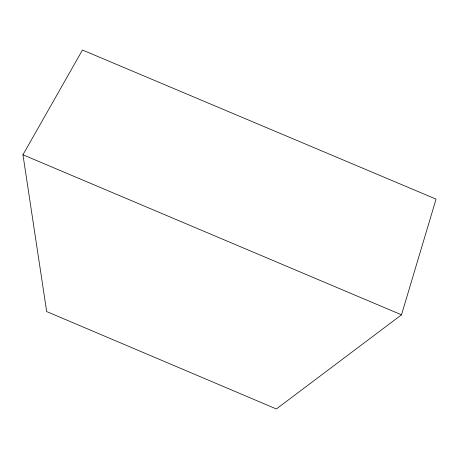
<?xml version="1.0" encoding="UTF-8"?>
<svg xmlns="http://www.w3.org/2000/svg" width="459" height="459" viewBox="0 0 459 459"><rect width="100%" height="100%" fill="white"/><g stroke="black" fill="none" stroke-linecap="round" stroke-linejoin="round"><path stroke-width="0.69" d="M401.51 314.817L436.05 199.12L82.465 50.031L22.95 154.775L46.675 311.569L276.375 408.969L401.51 314.817L22.95 154.775"/></g></svg>
